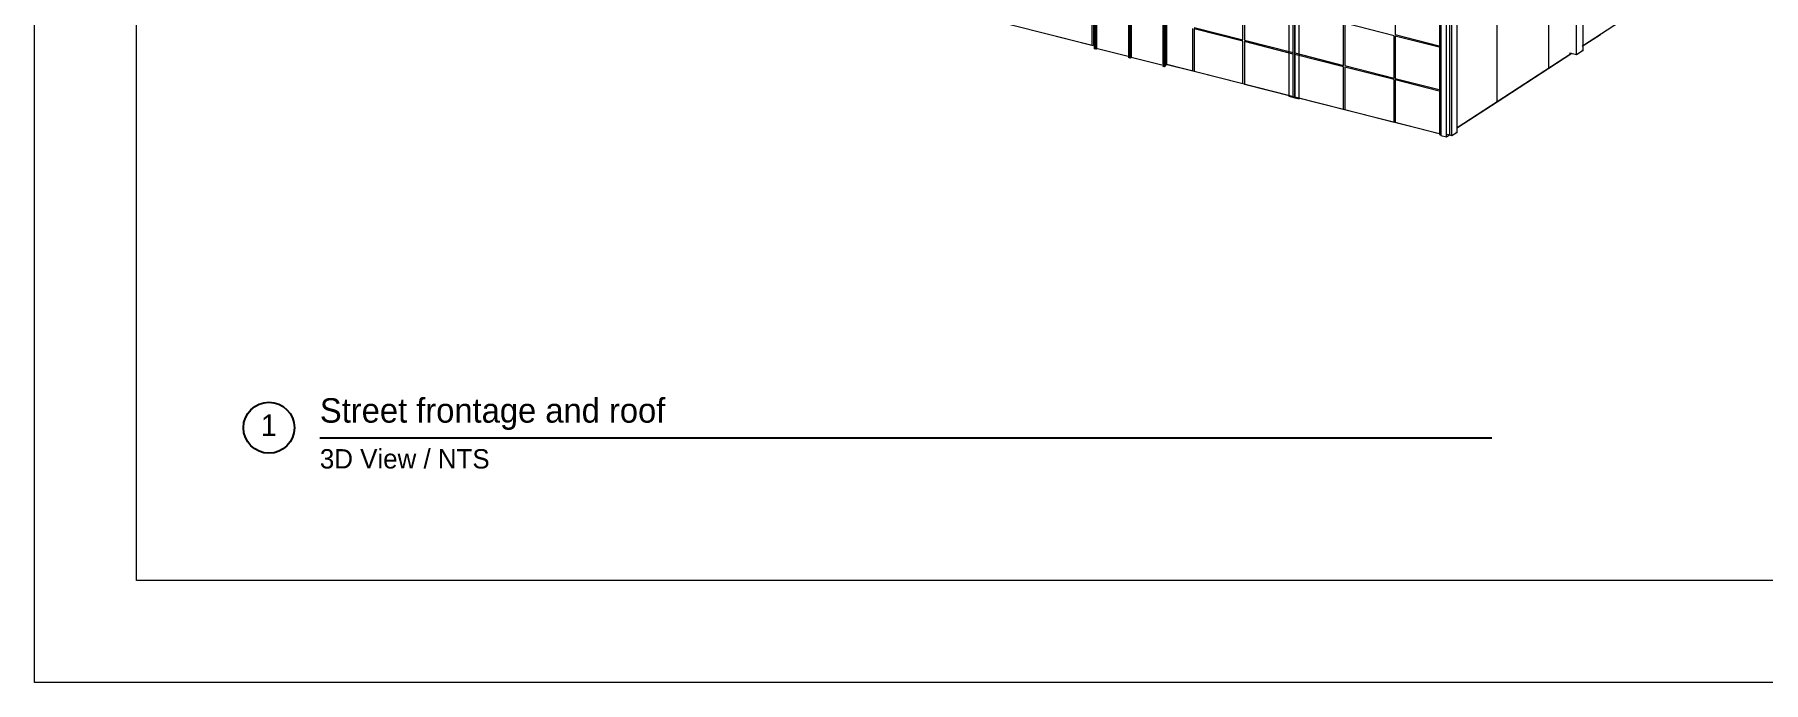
# Paper-space layout '02 Building 3D Model' of a CAD drawing. Header units: millimetres. Extents: x 5 to 415, y 7 to 290.
# Drawn here: x 5 to 174.7, y 7 to 70.6 of the extents above; entities that cross this region are included whole.
import ezdxf

# ---------------------------------------------------------------- set-up
doc = ezdxf.new("R2010")
doc.units = ezdxf.units.MM
doc.layers.add('MODEL_3D_VIEW', color=7, linetype='Continuous', lineweight=9)
doc.layers.add('SHEET', color=7, linetype='Continuous')
doc.layers.add('TEXT', color=7, linetype='Continuous')

# ---------------------------------------------------------------- blocks, each defined once
blk = doc.blocks.new('SHEET_02_BUILDING_3D')
at = {"layer": 'MODEL_3D_VIEW', "lineweight": 9}
for p, q in [((128.08, 185.16), (128.08, 64.56)), ((128.47, 185.05), (128.47, 64.45)), ((128.69, 64.39), (128.69, 185)), ((129.1, 64.3), (129.1, 184.9)), ((142.89, 181.39), (142.89, 60.79)), ((143.02, 181.26), (143.02, 60.65)), ((143.56, 60.52), (143.56, 181.12)), ((143.89, 60.74), (143.89, 181.34)), ((156.32, 68.6), (156.32, 178.85)), ((156.96, 69.02), (156.96, 179.27)), ((144.1, 60.65), (144.1, 170.9)), ((144.61, 60.98), (144.61, 171.23)), ((109.03, 69.18), (109.03, 78.46)), ((109.11, 69.23), (109.11, 78.51)), ((109.15, 69.15), (109.15, 78.43)), ((109.18, 78.51), (109.18, 69.22)), ((109.23, 78.48), (109.23, 69.2)), ((112.4, 68.32), (112.4, 77.61)), ((112.52, 68.29), (112.52, 77.58)), ((112.6, 77.63), (112.6, 68.34)), ((115.77, 67.47), (115.77, 76.75)), ((115.84, 67.52), (115.84, 76.8)), ((115.89, 67.44), (115.89, 76.72)), ((115.92, 67.51), (115.92, 76.79)), ((115.96, 76.77), (115.96, 67.49)), ((116.12, 67.64), (116.12, 76.93)), ((153.59, 67.29), (153.59, 76.48)), ((168.13, 76.76), (156.92, 69.46)), ((138.54, 74.75), (138.54, 70.59)), ((108.78, 69.54), (108.78, 73.7)), ((108.92, 73.67), (108.92, 69.51)), ((112.48, 69.17), (112.48, 73.66)), ((123.59, 70.08), (123.59, 74.25)), ((123.73, 74.21), (123.73, 70.05)), ((128.53, 68.83), (128.53, 72.99)), ((128.67, 72.96), (128.67, 68.79)), ((148.52, 63.99), (148.52, 73.18)), ((108.89, 69.48), (98.93, 72.01)), ((118.79, 71.3), (123.59, 70.08)), ((133.47, 67.57), (133.47, 71.74)), ((138.41, 70.48), (133.6, 71.7)), ((133.6, 71.7), (133.6, 67.54)), ((103.98, 70.76), (108.78, 69.54)), ((118.66, 67.03), (118.66, 71.19)), ((123.59, 69.94), (118.79, 71.16)), ((118.79, 71.16), (118.79, 67)), ((123.59, 65.78), (123.59, 69.94)), ((123.73, 70.05), (128.53, 68.83)), ((128.53, 68.68), (123.73, 69.9)), ((123.73, 69.9), (123.73, 65.74)), ((138.41, 66.32), (138.41, 70.48)), ((138.54, 70.59), (142.85, 69.5)), ((142.85, 69.35), (138.54, 70.45)), ((138.54, 70.45), (138.54, 66.28)), ((156.89, 69.44), (158.66, 70.59)), ((109.03, 69.18), (109.11, 69.23)), ((109.15, 69.15), (109.03, 69.18)), ((109.11, 69.23), (109.23, 69.2)), ((109.23, 69.2), (109.15, 69.15)), ((112.31, 68.43), (109.18, 69.22)), ((112.4, 68.32), (112.48, 68.37)), ((112.52, 68.29), (112.4, 68.32)), ((112.48, 68.37), (112.48, 68.97)), ((112.48, 68.37), (112.6, 68.34)), ((112.6, 68.34), (112.52, 68.29)), ((115.62, 67.58), (112.6, 68.35)), ((128.53, 64.52), (128.53, 68.68)), ((128.67, 68.79), (133.47, 67.57)), ((133.47, 67.43), (128.67, 68.65)), ((128.67, 68.65), (128.67, 64.49)), ((155.84, 68.75), (144.62, 61.45)), ((153.59, 67.29), (155.87, 68.78)), ((156.32, 68.6), (155.64, 68.78)), ((156.96, 69.02), (156.32, 68.6)), ((156.84, 69.05), (156.96, 69.02)), ((115.77, 67.47), (115.84, 67.52)), ((115.89, 67.44), (115.77, 67.47)), ((115.92, 67.51), (115.82, 67.54)), ((115.84, 67.52), (115.96, 67.49)), ((115.96, 67.49), (115.89, 67.44)), ((116.12, 67.64), (115.92, 67.51)), ((128.33, 64.54), (115.98, 67.68)), ((116.01, 67.7), (118.66, 67.03)), ((116.02, 67.67), (116.12, 67.64)), ((118.79, 67), (123.59, 65.78)), ((133.47, 63.27), (133.47, 67.43)), ((133.6, 67.54), (138.41, 66.32)), ((138.41, 66.17), (133.6, 67.39)), ((133.6, 67.39), (133.6, 63.23)), ((138.41, 62.01), (138.41, 66.17)), ((138.54, 66.28), (142.85, 65.19)), ((148.52, 63.99), (153.59, 67.29)), ((123.73, 65.74), (128.53, 64.52)), ((128.08, 64.56), (129.1, 64.3)), ((142.88, 60.84), (128.52, 64.49)), ((128.67, 64.49), (133.47, 63.27)), ((142.85, 65.04), (138.54, 66.14)), ((138.54, 66.14), (138.54, 61.98)), ((128.47, 64.45), (128.69, 64.39)), ((133.6, 63.23), (138.41, 62.01)), ((144.64, 61.46), (148.52, 63.99)), ((138.54, 61.98), (142.85, 60.88)), ((142.89, 60.79), (143.02, 60.76)), ((143.56, 60.52), (143.02, 60.65)), ((143.89, 60.74), (143.56, 60.52)), ((144.1, 60.65), (143.65, 60.77)), ((143.76, 60.77), (143.89, 60.74)), ((144.61, 60.98), (144.1, 60.65)), ((144.49, 61.01), (144.61, 60.98))]:
    blk.add_line(p, q, dxfattribs=at)
at = {"layer": 'SHEET', "lineweight": 18}
for p, q in [((5, 7), (5, 290)), ((15, 17), (15, 277)), ((331, 17), (15, 17)), ((415, 7), (5, 7))]:
    blk.add_line(p, q, dxfattribs=at)
at = {"layer": 'SHEET'}
blk.add_line((33, 31), (148, 31), dxfattribs=at)
blk.add_circle((28, 32), 2.5, dxfattribs=at)
at = {"layer": 'TEXT'}
for s, height, p in [('Street frontage and roof', 2.4, (33, 32.5)), ('1', 2.1, (27.2, 31.2)), ('3D View / NTS', 1.9, (33, 28))]:
    blk.add_text(s, height=height, dxfattribs=at).set_placement(p)

psp = doc.layouts.new('02 Building 3D Model')

# ---------------------------------------------------------------- block references
psp.add_blockref('SHEET_02_BUILDING_3D', (0, 0))

doc.saveas('drawing.dxf')
